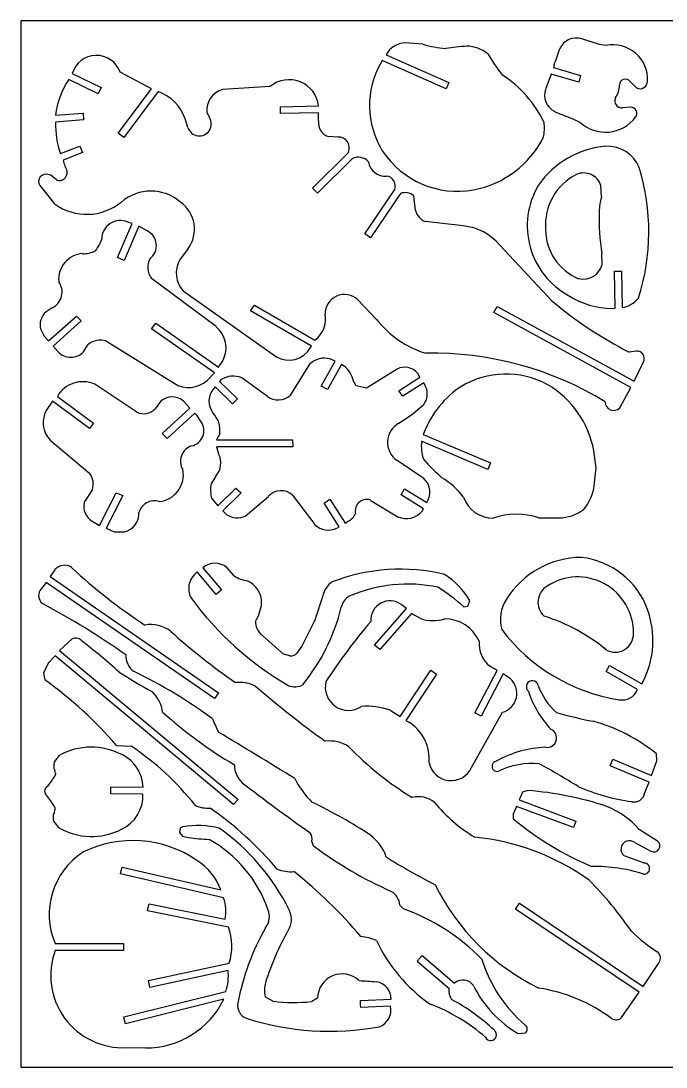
# Model space of a CAD drawing. Header units: millimetres. Extents: x -340 to 29, y 422 to 722.
# Drawn here: x -340.3 to -155.2, y 422.1 to 722.1 of the extents above; entities that cross this region are included whole.
import ezdxf

# ---------------------------------------------------------------- set-up
doc = ezdxf.new("R2010")
doc.units = ezdxf.units.MM
doc.layers.add('CYAN', color=7, linetype='Continuous')
doc.layers.add('WHITE', color=7, linetype='Continuous')

msp = doc.modelspace()

# ---------------------------------------------------------------- linework, layer by layer
for p, q in [((-226.61, 452.49), (-225.21, 454.1)), ((-225.21, 454.1), (-215.93, 446.18)), ((-226.61, 452.49), (-217.56, 444.76)), ((-217.56, 444.76), (-217.53, 444.73)), ((-215.93, 446.18), (-215.93, 446.17))]:
    msp.add_line(p, q)
at = {"layer": 'CYAN'}
for p, q in [((29.04, 722.14), (-340.29, 722.14)), ((-340.29, 722.14), (-340.29, 422.14)), ((-174.3, 715.41), (-179.43, 717)), ((-224.98, 715.48), (-230.06, 715.85)), ((-172.47, 715.11), (-174.3, 715.41)), ((-235.5, 712.44), (-217.51, 704.47)), ((-236.66, 710.77), (-237, 710.22)), ((-218.32, 702.64), (-236.66, 710.77)), ((-187.31, 709.68), (-187.56, 708.78)), ((-187.56, 708.78), (-179.74, 706.5)), ((-318.11, 701.27), (-326.57, 705.33)), ((-325.56, 707.07), (-317.24, 703.07)), ((-302.83, 702.71), (-311.84, 707.44)), ((-188.18, 706.87), (-189.76, 702.72)), ((-180.3, 704.58), (-188.18, 706.87)), ((-179.74, 706.5), (-180.3, 704.58)), ((-317.24, 703.07), (-318.11, 701.27)), ((-312.39, 689.92), (-302.83, 702.71)), ((-268.79, 703.36), (-282.42, 702.45)), ((-217.51, 704.47), (-218.32, 702.64)), ((-165.57, 704.73), (-163.67, 702.96)), ((-300.96, 701.87), (-310.79, 688.73)), ((-265.86, 697.55), (-254.88, 697.79)), ((-265.82, 695.55), (-265.86, 697.55)), ((-187.13, 696.12), (-182, 694.11)), ((-165.38, 697.41), (-167.77, 697.22)), ((-330.37, 695.1), (-322.47, 695.73)), ((-322.31, 693.74), (-330.34, 693.09)), ((-322.47, 695.73), (-322.31, 693.74)), ((-292.41, 691.56), (-293.13, 694.1)), ((-286.96, 695.92), (-286.23, 694.46)), ((-254.92, 695.79), (-265.82, 695.55)), ((-254.92, 693.46), (-254.92, 695.79)), ((-182, 694.11), (-179.92, 693.07)), ((-310.79, 688.73), (-312.39, 689.92)), ((-249.38, 688.83), (-252.11, 689.01)), ((-328.92, 684.08), (-323.39, 686.27)), ((-322.65, 684.41), (-328.19, 682.22)), ((-323.39, 686.27), (-322.65, 684.41)), ((-256.65, 674.22), (-246.57, 684.11)), ((-245.17, 682.68), (-255.25, 672.79)), ((-331.74, 677.92), (-333.01, 678.2)), ((-330.11, 676.56), (-331.74, 677.92)), ((-334.47, 674.47), (-330.65, 669.66)), ((-255.25, 672.79), (-256.65, 674.22)), ((-241.66, 661.06), (-233.05, 673.78)), ((-231.39, 672.66), (-240, 659.94)), ((-227.1, 667.81), (-227.56, 671.98)), ((-312.54, 654.27), (-308.34, 664.04)), ((-306.5, 663.25), (-310.71, 653.46)), ((-308.34, 664.04), (-309.66, 664.47)), ((-304.08, 661.97), (-306.5, 663.25)), ((-213.39, 663.36), (-224.29, 664.63)), ((-240, 659.94), (-241.66, 661.06)), ((-187.96, 641.85), (-202.94, 657.82)), ((-310.71, 653.46), (-312.54, 654.27)), ((-292.31, 656.89), (-294.76, 653.53)), ((-284.28, 634.47), (-302.83, 648.32)), ((-169.8, 639.73), (-170.01, 650.36)), ((-170.01, 650.36), (-168.01, 650.36)), ((-168.01, 650.36), (-167.8, 639.94)), ((-293.76, 644.73), (-268.18, 626.67)), ((-243.66, 642.19), (-238.3, 636.56)), ((-331.33, 639.84), (-333.09, 638.71)), ((-274.44, 639.02), (-273.27, 640.65)), ((-256.9, 628.87), (-274.44, 639.02)), ((-273.27, 640.65), (-255.94, 630.63)), ((-204.6, 638.5), (-203.64, 640.25)), ((-203.64, 640.25), (-164.39, 618.82)), ((-170.64, 639.69), (-169.8, 639.73)), ((-332.34, 630.39), (-324.38, 637.52)), ((-322.97, 636.11), (-331, 628.9)), ((-324.38, 637.52), (-322.97, 636.11)), ((-165.35, 617.05), (-204.6, 638.5)), ((-334.59, 633.64), (-333.65, 631.76)), ((-302.81, 633.87), (-301.63, 635.49)), ((-284.73, 621.2), (-302.81, 633.87)), ((-301.63, 635.49), (-283.59, 622.84)), ((-333.65, 631.76), (-332.34, 630.39)), ((-315.71, 630.3), (-296.36, 618.23)), ((-331, 628.9), (-329.64, 627.25)), ((-322.32, 627.25), (-321.06, 629.25)), ((-258.06, 627.25), (-256.9, 628.87)), ((-163.77, 627.45), (-165.86, 627.18)), ((-283.59, 622.84), (-282.4, 624.67)), ((-254.12, 617.39), (-250.16, 624.53)), ((-250.16, 624.53), (-251.65, 625.23)), ((-164.39, 618.82), (-161.68, 624.37)), ((-286.85, 619.04), (-284.73, 621.2)), ((-257.47, 623.72), (-263.18, 614.68)), ((-248.38, 623.62), (-252.35, 616.45)), ((-247.53, 623.17), (-248.38, 623.62)), ((-232.39, 622.31), (-241.17, 616.82)), ((-225.91, 620.01), (-226.47, 621.07)), ((-282.94, 619.25), (-283.35, 618.74)), ((-283.35, 618.74), (-278.21, 613.77)), ((-269.53, 614.46), (-276.96, 619.79)), ((-244.13, 617.52), (-244.89, 618.87)), ((-231.93, 616.11), (-225.91, 620.01)), ((-224.76, 618.37), (-230.72, 614.51)), ((-224.1, 617.15), (-224.76, 618.37)), ((-307.02, 609.93), (-319.13, 617.94)), ((-284.61, 617.17), (-284.98, 616.74)), ((-279.6, 612.33), (-284.61, 617.17)), ((-252.35, 616.45), (-254.12, 617.39)), ((-241.17, 616.82), (-244.13, 617.52)), ((-230.72, 614.51), (-231.93, 616.11)), ((-168.49, 611.21), (-165.35, 617.05)), ((-331.26, 613.06), (-332.83, 610.74)), ((-320.63, 605.24), (-331.26, 613.06)), ((-329.83, 614.49), (-319.43, 606.83)), ((-300.25, 613.01), (-301.81, 610.86)), ((-291.82, 611.05), (-293.69, 613.11)), ((-278.21, 613.77), (-279.6, 612.33)), ((-228.25, 609.18), (-224.75, 612.19)), ((-299.75, 603.81), (-291.82, 611.05)), ((-290.43, 609.62), (-298.35, 602.38)), ((-289.84, 609.11), (-290.43, 609.62)), ((-288.62, 607.17), (-289.84, 609.11)), ((-231.85, 606.76), (-228.25, 609.18)), ((-319.43, 606.83), (-320.63, 605.24)), ((-298.35, 602.38), (-299.75, 603.81)), ((-283.26, 603.72), (-284.18, 602.05)), ((-224.32, 604.87), (-224.91, 603.58)), ((-224.91, 603.58), (-205.57, 595.38)), ((-331.87, 601.89), (-320.51, 592.33)), ((-284.18, 602.05), (-262.37, 602.05)), ((-262.31, 600.05), (-284.18, 600.05)), ((-284.18, 600.05), (-283.59, 598.01)), ((-262.37, 602.05), (-262.31, 600.05)), ((-206.36, 593.54), (-225.34, 601.59)), ((-175.32, 593.89), (-175.74, 597.39)), ((-225.55, 591.49), (-232.39, 596.12)), ((-205.57, 595.38), (-206.36, 593.54)), ((-284.39, 591.57), (-285.73, 589.42)), ((-175.8, 589.74), (-175.32, 593.89)), ((-283.8, 583.12), (-278.63, 588.13)), ((-278.63, 588.13), (-277.1, 586.82)), ((-319.77, 587.73), (-322.18, 584.11)), ((-317.72, 577.48), (-312.95, 586.78)), ((-311.08, 586.03), (-315.86, 576.71)), ((-312.95, 586.78), (-311.08, 586.03)), ((-285.57, 585.17), (-283.8, 583.12)), ((-277.1, 586.82), (-282.4, 581.68)), ((-275.93, 580.16), (-269.31, 585.81)), ((-262.36, 586.19), (-256.01, 577.69)), ((-253.34, 583.9), (-251.69, 585.04)), ((-251.69, 585.04), (-247.27, 578.09)), ((-231.25, 586.27), (-230.23, 587.99)), ((-224.77, 582.26), (-231.25, 586.27)), ((-230.23, 587.99), (-223.86, 584.05)), ((-248.99, 577.07), (-253.34, 583.9)), ((-240.14, 584.76), (-232.17, 579.97)), ((-225.22, 581.53), (-224.77, 582.26)), ((-223.86, 584.05), (-223.55, 584.65)), ((-282.4, 581.68), (-281.21, 580.54)), ((-191.7, 579.65), (-186.01, 579.65)), ((-319.89, 578.66), (-317.72, 577.48)), ((-315.86, 576.71), (-313.55, 575.65)), ((-249.65, 576.72), (-248.99, 577.07)), ((-247.27, 578.09), (-246.39, 578.68)), ((-313.55, 575.65), (-310.59, 575.65)), ((-330.55, 564.78), (-331.9, 562.78)), ((-289.76, 564.18), (-290.48, 563.43)), ((-284.24, 557.67), (-289.76, 564.18)), ((-288.12, 565.34), (-282.77, 559.03)), ((-279.13, 563.03), (-281.21, 565.39)), ((-333.03, 561.14), (-334.36, 559.39)), ((-284.72, 527.84), (-333.03, 561.14)), ((-331.9, 562.78), (-283.59, 529.49)), ((-282.77, 559.03), (-284.24, 557.67)), ((-212.06, 554.34), (-211.51, 555.81)), ((-238.84, 543.18), (-229.68, 553.65)), ((-228.27, 552.23), (-237.34, 541.87)), ((-229.68, 553.65), (-231.19, 554.8)), ((-225.7, 550.78), (-228.27, 552.23)), ((-213.25, 554.16), (-212.06, 554.34)), ((-256.03, 550.08), (-259.72, 542.82)), ((-264.96, 540.52), (-271.53, 546.34)), ((-325.63, 544.94), (-329.26, 541.64)), ((-237.34, 541.87), (-238.84, 543.18)), ((-330.46, 540.06), (-332.47, 537.97)), ((-279.34, 497.44), (-330.46, 540.06)), ((-329.26, 541.64), (-277.99, 498.91)), ((-263.2, 540.12), (-264.96, 540.52)), ((-259.72, 542.82), (-261.15, 540.88)), ((-332.47, 537.97), (-333.86, 535.12)), ((-203.68, 535.85), (-205.82, 537.1)), ((-172.42, 535.6), (-171.42, 537.33)), ((-171.42, 537.33), (-162.22, 532.03)), ((-333.86, 535.12), (-333.46, 533.15)), ((-231.52, 522.65), (-222.73, 535.97)), ((-221.1, 534.81), (-229.85, 521.55)), ((-222.73, 535.97), (-221.1, 534.81)), ((-210.04, 523.7), (-203.68, 535.85)), ((-201.92, 534.9), (-208.27, 522.77)), ((-199.96, 533.54), (-201.92, 534.9)), ((-163.39, 530.39), (-172.42, 535.6)), ((-162.22, 532.03), (-161.78, 532.74)), ((-283.59, 529.49), (-284.72, 527.84)), ((-234.38, 524.48), (-231.52, 522.65)), ((-211.04, 508.01), (-202.13, 523.9)), ((-208.27, 522.77), (-210.04, 523.7)), ((-229.85, 521.55), (-228.61, 520.82)), ((-312.91, 514.4), (-308.66, 514.17)), ((-329.29, 511.5), (-330.4, 510.17)), ((-170.92, 509.49), (-170.54, 510.41)), ((-170.54, 510.41), (-159.39, 505.75)), ((-157.88, 509.95), (-158, 512.01)), ((-330.87, 508.89), (-330.87, 507.94)), ((-330.8, 507.64), (-330.55, 507.15)), ((-171.31, 508.56), (-170.92, 509.49)), ((-160.09, 503.88), (-171.31, 508.56)), ((-159.39, 505.75), (-157.88, 509.95)), ((-330.41, 506.46), (-330.46, 505.79)), ((-314.49, 500.52), (-314.47, 502.52)), ((-314.47, 502.52), (-305.26, 502.41)), ((-196.38, 501.02), (-197.33, 498.75)), ((-194.88, 501.45), (-196.38, 501.02)), ((-161.33, 500.89), (-160.09, 503.88)), ((-305.29, 500.41), (-314.49, 500.52)), ((-277.99, 498.91), (-279.34, 497.44)), ((-197.33, 498.75), (-181.12, 492.7)), ((-330.69, 495.26), (-330.95, 494.77)), ((-330.56, 496.61), (-330.53, 495.94)), ((-198.12, 496.91), (-199.06, 494.7)), ((-181.82, 490.82), (-198.12, 496.91)), ((-331.03, 494.47), (-331.05, 493.53)), ((-330.61, 492.23), (-329.53, 490.88)), ((-199.06, 494.7), (-199.06, 493.36)), ((-181.12, 492.7), (-181.82, 490.82)), ((-294.63, 490.66), (-294.84, 489.37)), ((-294.84, 489.37), (-293.97, 488.39)), ((-293.92, 491), (-294.63, 490.66)), ((-157.68, 486.97), (-162.93, 490.31)), ((-293.97, 488.39), (-292.24, 487.96)), ((-256.37, 485.61), (-256.83, 486.82)), ((-164.22, 486.5), (-159.56, 484.04)), ((-161.7, 480.67), (-167.27, 482.75)), ((-311.71, 477.52), (-311.49, 478.49)), ((-282.15, 470.7), (-311.71, 477.52)), ((-311.49, 478.49), (-311.26, 479.46)), ((-311.26, 479.46), (-282.95, 472.94)), ((-303.75, 467.94), (-303.55, 468.92)), ((-303.55, 468.92), (-281.74, 464.54)), ((-230.59, 467.51), (-231.57, 468.61)), ((-198.41, 467.45), (-197.29, 469.11)), ((-197.29, 469.11), (-161.76, 445.21)), ((-303.94, 466.96), (-303.75, 467.94)), ((-280.75, 462.3), (-303.94, 466.96)), ((-162.95, 443.6), (-198.41, 467.45)), ((-330.49, 457.58), (-310.83, 457.6)), ((-310.83, 457.6), (-310.83, 455.6)), ((-310.83, 455.6), (-330.47, 455.58)), ((-303.7, 446.96), (-280.51, 451.96)), ((-161.76, 445.21), (-157.21, 452.13)), ((-280.88, 449.83), (-303.28, 445)), ((-303.49, 445.98), (-303.7, 446.96)), ((-303.28, 445), (-303.49, 445.98)), ((-310.81, 436.53), (-281.53, 443.83)), ((-282.08, 441.63), (-310.32, 434.59)), ((-268, 441.01), (-270.19, 442.33)), ((-255.18, 441.89), (-256.85, 440.92)), ((-242.91, 441.23), (-234.11, 441.58)), ((-242.87, 440.23), (-242.91, 441.23)), ((-167.98, 436.34), (-162.95, 443.6)), ((-242.83, 439.23), (-242.87, 440.23)), ((-234.25, 439.58), (-242.83, 439.23)), ((-310.56, 435.56), (-310.81, 436.53)), ((-310.32, 434.59), (-310.56, 435.56)), ((-197.64, 431.78), (-195.59, 431.96)), ((-310.09, 427.72), (-304.59, 427.64)), ((-340.29, 422.14), (29.04, 422.14))]:
    msp.add_line(p, q, dxfattribs=at)
for centre, radius, start, end in [((-180.98, 712.01), 5.23, 72.8227, 155.2817), ((-229.82, 709.41), 6.44, 92.1787, 151.9194), ((-217.14, 739.8), 25.55, 252.13, 267.1382), ((-173.43, 324.36), 392.51, 95.6985, 96.5807), ((-212.77, 704.69), 10.24, 51.5237, 87.974), ((-253.54, 735.5), 71.08, 338.6972, 342.5576), ((-170.48, 705.37), 9.94, 357.0292, 101.5172), ((-318.64, 705.07), 7.2, 19.2637, 163.8894), ((-157.5, 742.14), 57.07, 211.0432, 218.3824), ((-215.7, 697.9), 24.6, 149.9489, 212.1375), ((-305.89, 691.83), 24.7, 146.8605, 172.3904), ((-263.37, 696.76), 8.54, 6.9039, 129.4266), ((-220.94, 678.15), 34.14, 25.8517, 56.7761), ((-166.93, 703.84), 1.63, 33.1616, 182.9883), ((-280.9, 696.55), 6.09, 104.419, 185.992), ((-184.86, 700.85), 5.24, 159.1223, 244.3211), ((-175.39, 703.93), 6.83, 325.1657, 358.508), ((-162.66, 704.8), 2.1, 241.1194, 1.4344), ((-305.22, 689.75), 12.84, 19.8147, 70.6511), ((-167.98, 699.19), 1.98, 155.0415, 276.2984), ((-165.38, 695.63), 1.78, 322.0131, 90.1682), ((-306.29, 692.25), 24.06, 178.0077, 199.8578), ((-289.13, 692.61), 3.44, 197.8123, 32.5605), ((-250.8, 692.96), 4.16, 173.0552, 251.6262), ((-203.24, 691.47), 13.11, 348.1709, 6.8428), ((-172.62, 701.07), 10.83, 227.6003, 322.9006), ((-249.18, 685.75), 3.09, 327.9009, 93.7326), ((-215.55, 701.39), 28.13, 280.4144, 333.3727), ((-215.11, 698.99), 25.69, 213.5034, 280.4212), ((-170.32, 660.07), 26.23, 94.829, 145.2317), ((-172.1, 676.29), 9.93, 22.4448, 92.4995), ((-304.02, 688.92), 25.08, 195.4888, 203.4945), ((-243.48, 679.25), 3.83, 40.7329, 116.118), ((-235.85, 682.42), 4.78, 188.1771, 275.4746), ((-333.1, 676.08), 2.11, 87.7167, 229.6241), ((-329.25, 678.64), 2.25, 247.5262, 7.2531), ((-173.61, 663.64), 16.22, 116.8588, 184.2184), ((-178.84, 673.4), 5.15, 17.5019, 114.0293), ((-223.34, 661.68), 63.16, 342.4701, 16.9413), ((-235.81, 674.77), 2.93, 340.1932, 81.9272), ((-172.23, 663.41), 22.82, 149.4025, 241.2183), ((-303, 660.27), 13.07, 48.9034, 130.4882), ((-230.04, 669.09), 3.82, 49.3829, 110.7338), ((-321.43, 682.46), 15.78, 234.2199, 309.0341), ((-300.03, 662.44), 9.51, 324.2664, 53.7899), ((-155.35, 666.55), 19.1, 164.2637, 177.3457), ((-222.63, 668.94), 4.62, 194.179, 248.9195), ((-112.6, 665.64), 61.86, 178.3372, 189.4959), ((-311.78, 659.58), 5.33, 66.5339, 180.5883), ((-214.85, 647.98), 15.45, 39.5826, 84.5625), ((-306.17, 657.71), 4.74, 307.679, 63.9235), ((-174.5, 662.4), 15.29, 179.8305, 247.9355), ((-328.49, 663.6), 12.09, 322.2977, 340.2952), ((-322.13, 648.06), 7.36, 93.838, 185.0453), ((-322.52, 663.75), 8.36, 269.3394, 295.4983), ((-298.79, 651.47), 5.13, 151.0109, 217.8874), ((-288.07, 649.83), 7.65, 151.0606, 221.8847), ((-179.01, 653.74), 5.64, 257.3866, 345.6166), ((-333.56, 644.41), 5.09, 295.9837, 36.1488), ((-247.48, 638.18), 5.54, 46.4525, 181.6504), ((-170.48, 663.32), 23.64, 237.3878, 269.6056), ((-169.11, 647.61), 7.78, 279.7221, 320.4143), ((-112.63, 731.36), 116.99, 229.915, 242.9337), ((-329.9, 635.01), 4.88, 130.7185, 196.2487), ((-260.17, 636.58), 7.3, 305.3877, 11.3434), ((-215.83, 654.16), 28.54, 218.0561, 253.0879), ((-289.33, 628.42), 7.88, 331.5916, 50.1151), ((-317.53, 625.4), 5.23, 69.7077, 132.5567), ((-325.98, 630.75), 5.07, 223.6795, 316.3205), ((-263.41, 632.04), 7.18, 228.3904, 318.1523), ((-163.6, 625.32), 2.14, 333.7067, 94.4856), ((-253.25, 619.43), 6.01, 74.5291, 134.5216), ((-222.27, 531.66), 95.21, 58.6034, 91.1211), ((-252.95, 616.89), 8.3, 13.79, 49.2143), ((-230.21, 617.99), 4.85, 39.5818, 116.8111), ((-322.58, 610.34), 8.35, 65.5668, 150.2224), ((-292.15, 625.02), 7.99, 238.2003, 311.5714), ((-279.44, 613.81), 6.47, 67.5043, 122.7844), ((-199.32, 594.56), 27.04, 119.5687, 157.5772), ((-201.18, 595.82), 25.05, 58.0365, 117.2972), ((-280.75, 613.08), 5.6, 139.0821, 216.5105), ((-228.71, 615.23), 4.99, 322.5507, 22.5705), ((-203.42, 593.86), 27.9, 7.253, 56.2571), ((-296.92, 609.57), 4.79, 47.6655, 134.1094), ((-266.49, 618.69), 5.21, 234.2981, 309.5833), ((-170.27, 612.82), 2.4, 177.4128, 317.7298), ((-326.62, 606.94), 7.29, 148.5623, 223.9203), ((-305.05, 613.97), 4.49, 244.0127, 316.2301), ((-290.37, 604.71), 7.18, 352.0485, 44.5376), ((-292.24, 604.61), 4.43, 281.9294, 35.2031), ((-228.94, 601.28), 6.21, 118.0006, 236.2837), ((-289.86, 595.86), 4.65, 108.4138, 211.0171), ((-214.95, 600.08), 10.49, 171.7192, 200.3241), ((-288.79, 595.39), 5.83, 319.0758, 26.7593), ((-176.17, 639.32), 64.83, 221.4114, 227.9775), ((-324.58, 589.32), 5.06, 341.6457, 36.4405), ((-301.28, 591.93), 7.59, 274.6338, 11.6685), ((-228.04, 587.05), 5.09, 331.8701, 60.6379), ((-229.97, 573.25), 20.71, 36.5344, 59.8306), ((-276.2, 587.65), 9.7, 169.4961, 194.8468), ((-188.77, 590.47), 13, 319.1438, 356.7733), ((-265.64, 582.42), 5, 49.006, 137.2017), ((-204.77, 588.62), 9.09, 199.5433, 269.4922), ((-317.08, 583.04), 5.2, 168.1666, 237.3893), ((-301.96, 579.9), 4.64, 73.8775, 164.5158), ((-241.16, 581.7), 3.23, 71.5726, 194.547), ((-311.84, 580.92), 5.41, 283.3718, 2.3453), ((-278.24, 584.93), 5.3, 235.9542, 295.8791), ((-248.4, 582.69), 4.49, 296.5739, 336.2398), ((-229.74, 585.4), 5.95, 245.9257, 319.3984), ((-198.09, 560.43), 20.26, 71.6138, 109.4786), ((-186.06, 591.75), 12.1, 270.2488, 306.0197), ((-252.14, 581.71), 5.58, 226.1508, 296.5129), ((-179.37, 542.72), 25.57, 90.2536, 147.8946), ((-182.16, 545.4), 23.05, 20.1449, 83.3251), ((-327.84, 562.51), 3.54, 55.022, 140.0183), ((-214.88, 685.53), 163.51, 227.2797, 236.6767), ((-284.63, 561.16), 5.45, 50.9872, 129.8659), ((-231.5, 510.92), 54.01, 76.3407, 111.1315), ((-286.36, 559.36), 5.8, 135.3637, 206.055), ((-274.22, 570.27), 8.75, 235.8333, 262.7028), ((-278.17, 555.27), 6.93, 359.4276, 65.8135), ((-247.5, 556.05), 6.29, 123.4047, 169.8733), ((-230.03, 545.41), 21.24, 29.317, 57.8947), ((-180.56, 546.73), 15.97, 359.237, 123.3953), ((-332.32, 557.34), 2.89, 134.9264, 232.0836), ((-229.38, 518.65), 42, 78.0208, 113.4748), ((-250.1, 512.92), 55.3, 48.2217, 57.8478), ((-186.58, 555.44), 5.39, 120.9382, 227.6361), ((-441.57, 353.75), 228.2, 54.8444, 61.9041), ((-217.49, 610.79), 91.66, 216.08, 239.9279), ((-283.32, 556.33), 12.13, 328.047, 354.6843), ((-360.13, 588.36), 110.92, 339.8085, 343.6574), ((-243.3, 552.71), 5.28, 122.2014, 165.1099), ((-234.42, 550.37), 5.48, 53.9337, 184.3474), ((-192.19, 550.51), 10.57, 146.7092, 195.8633), ((-303.03, 567.3), 56.21, 320.6438, 346.3849), ((-185.15, 544.5), 26.16, 333.3022, 19.7316), ((-303.09, 539.52), 9.52, 53.1435, 99.7798), ((-267.83, 549.98), 5.19, 180.8841, 224.651), ((-115.99, 443.87), 163.11, 139.4292, 146.9967), ((-222.09, 561.44), 11.26, 251.2496, 286.8401), ((-218.7, 539.88), 10.78, 23.8567, 90.6408), ((-206.13, 500.82), 53.08, 50.5827, 72.5445), ((-170.78, 688.06), 189.43, 228.0632, 235.252), ((-160.66, 579.14), 52.27, 217.0898, 261.0942), ((-169.81, 546.33), 5.22, 239.8331, 2.0621), ((-324.64, 542.83), 2.33, 46.6953, 115.1404), ((-468.95, 357.49), 237.21, 48.5958, 52.0412), ((-200.51, 543.57), 8.36, 175.3551, 230.621), ((-304.68, 540.06), 5.5, 177.2184, 233.3126), ((-262.76, 542.07), 2, 257.2052, 323.5981), ((-239.5, 646.07), 132.33, 236.7417, 241.5483), ((-373.04, 401.98), 148.68, 53.8478, 64.0439), ((-399.96, 439.61), 114.77, 40.6659, 54.5854), ((-277.72, 521.34), 11.12, 64.699, 95.344), ((-92.99, 738.26), 274.2, 228.9783, 234.2977), ((-261.73, 536.49), 5.29, 251.4074, 294.0434), ((-246.35, 531.07), 6.64, 165.6724, 304.1711), ((-203.65, 529.3), 5.62, 285.7341, 48.8744), ((-193.61, 531.23), 1.71, 12.851, 225.617), ((-174.4, 537.8), 18.6, 199.4404, 228.7476), ((-309.27, 522.73), 9.7, 7.0713, 46.0919), ((-165.88, 539.75), 30.53, 198.6187, 222.8138), ((-167.89, 532.31), 4.89, 259.847, 336.8918), ((-241.12, 505.37), 20.26, 70.5704, 94.2484), ((-213.67, 619.58), 128.61, 228.05, 239.4529), ((-196.57, 559.01), 96.16, 202.6221, 205.0943), ((-152.26, 644.47), 125.46, 254.0823, 259.0374), ((-235.71, 510.48), 12.54, 355.3995, 55.5229), ((-189.33, 516.51), 2.7, 260.7658, 66.9865), ((-189.62, 472.61), 50.52, 51.2475, 74.4976), ((-2254.97, -2746.16), 3813.44, 58.48777, 58.87287), ((-320.12, 495.18), 18.72, 61.5373, 119.3327), ((-352.53, 448.25), 79.18, 38.2097, 56.3537), ((-251.82, 505.15), 10.51, 58.3052, 96.4965), ((-181.6, 576.11), 89.62, 223.7832, 238.7996), ((-188.69, 482.81), 31.05, 91.9892, 119.5169), ((-328.87, 508.89), 2, 139.9507, 180), ((-315.93, 502.07), 10.68, 1.835, 63.6442), ((-330.2, 507.94), 0.667, 180, 206.5701), ((-331.74, 506.55), 1.33, 356.1892, 26.5701), ((-272.07, 508.76), 6.96, 179.5301, 226.8866), ((-216.88, 510.75), 6.46, 191.3894, 334.9002), ((-203.69, 508.39), 1.47, 101.5246, 285.4854), ((-193.57, 487.2), 22.03, 84.8765, 116.2127), ((-358.87, 211.57), 341.37, 58.4938, 60.6591), ((-353.07, 519.1), 26.24, 321.3168, 329.5287), ((-237.44, 517.41), 27.34, 207.2071, 224.8865), ((-331.83, 501.22), 1.67, 117.2267, 241.4553), ((25.6, 894.97), 494.54, 232.2994, 235.092), ((-201.88, 407.84), 93.87, 71.5696, 85.7207), ((-157.26, 555.25), 57.53, 246.1982, 262.1569), ((-353.48, 483.83), 26.24, 29.1532, 37.3651), ((-315.96, 500), 10.68, 295.0378, 2.2154), ((-313.87, 377.78), 133.18, 56.2604, 64.6308), ((-226.22, 492.58), 7.1, 50.4522, 104.7247), ((-187.13, 526.46), 44.73, 219.4105, 239.0644), ((-164.4, 501.27), 3.1, 256.744, 352.971), ((-331.87, 495.88), 1.33, 332.1119, 2.4927), ((-286.69, 504.61), 8.22, 243.8457, 274.7402), ((-345.91, 411.17), 104.19, 40.5671, 54.9062), ((-181.67, 473.76), 24.99, 41.4532, 67.7588), ((-329.05, 493.48), 2, 178.6819, 218.7312), ((-330.36, 494.45), 0.667, 152.1119, 178.6819), ((-141.95, 561.91), 89.22, 230.2042, 247.2236), ((-319.98, 506.98), 18.72, 239.3493, 297.1446), ((-289.5, 468.09), 23.33, 74.8475, 100.9093), ((-319.33, 439.48), 62.49, 26.3659, 54.9059), ((-260.23, 487.42), 3.45, 349.9017, 35.1742), ((-308.13, 455.01), 32.12, 55.3258, 116.6008), ((-282.41, 565.31), 77.98, 262.7601, 267.163), ((-304.53, 455), 37.21, 19.3722, 60.6185), ((-247.69, 478.29), 12.86, 18.3833, 52.7312), ((-216.81, 420.47), 67.94, 54.4237, 84.3544), ((-165.76, 484.64), 2.42, 50.2964, 231.3496), ((-158.75, 485.59), 1.75, 242.492, 52.2054), ((-310.9, 465.89), 21.29, 123.0772, 202.996), ((-187.74, 577.11), 114.38, 233.1283, 246.1154), ((-298.6, 467.26), 16.65, 19.9599, 58.3178), ((-114.64, 679.6), 231.33, 238.5063, 242.5019), ((-161.56, 479.06), 1.61, 264.9639, 95.0361), ((-262.85, 488.74), 10.57, 248.2292, 274.5896), ((-348.37, 369.63), 138.74, 40.4163, 51.4994), ((-175.54, 435.17), 44.49, 71.879, 91.232), ((-163.31, 503.06), 64.81, 206.2359, 243.9924), ((-255.06, 398.79), 109.4, 34.7407, 44.6932), ((-236.69, 468.11), 5.14, 5.5151, 59.1439), ((-292.25, 466.94), 10.78, 347.0911, 20.3988), ((-274.09, 465.3), 5.1, 321.3134, 23.6125), ((-268.7, 464.53), 6, 328.0735, 26.7874), ((-250.19, 412.18), 58.7, 44.0886, 70.4956), ((-296.07, 456.77), 16.29, 342.8039, 19.8289), ((-208.39, 427.06), 70.98, 150.403, 169.1226), ((-198.82, 424.4), 74.6, 150.2972, 162.8748), ((-243.72, 446.47), 13.14, 65.5927, 85.7297), ((-138.01, 487.58), 37.9, 224.2527, 238.6284), ((-195.98, 478.48), 46.82, 205.34, 234.6734), ((-311.02, 448.42), 20.73, 159.8077, 272.5673), ((-169.78, 464.74), 40.01, 197.0364, 229.7962), ((-159.17, 453.39), 2.33, 327.396, 52.0674), ((-294.22, 448.25), 13.44, 340.7955, 6.7496), ((-248.15, 441.84), 7.04, 46.9028, 179.5721), ((-213.5, 443.54), 3.58, 29.1434, 132.7326), ((-263.72, 444.2), 6.74, 161.3296, 196.1845), ((-217.01, 786.3), 340.35, 265.5641, 266.4083), ((-239.11, 441.68), 5, 358.8588, 81.0737), ((-212.71, 444.19), 4.85, 173.6248, 213.0732), ((-180.95, 460.27), 33.03, 206.9849, 239.631), ((-199.13, 397.94), 47.45, 53.4827, 81.0295), ((-304.51, 452.63), 24.99, 269.8385, 333.8978), ((-262.03, 491.6), 50.94, 263.2669, 275.8291), ((-244.11, 390.61), 57.81, 46.7026, 61.7828), ((-274.22, 439.82), 3.93, 170.6911, 248.8369), ((-239.23, 438.51), 5.09, 289.2836, 12.1137), ((-241.64, 390.93), 52.73, 48.9357, 69.3591), ((-251.73, 510.34), 77.94, 252.1387, 280.4835), ((-169.62, 438.2), 2.48, 239.025, 311.3475), ((-205.51, 431.4), 1.65, 205.4358, 50.8318), ((-196.5, 433.07), 1.44, 309.4414, 51.1281)]:
    msp.add_arc(centre, radius, start, end, dxfattribs=at)
at = {"layer": 'WHITE'}
for p, q in [((-173.73, 671.73), (-173.92, 674.95)), ((-173.54, 652.34), (-173.61, 655.44))]:
    msp.add_line(p, q, dxfattribs=at)

doc.saveas('drawing.dxf')
